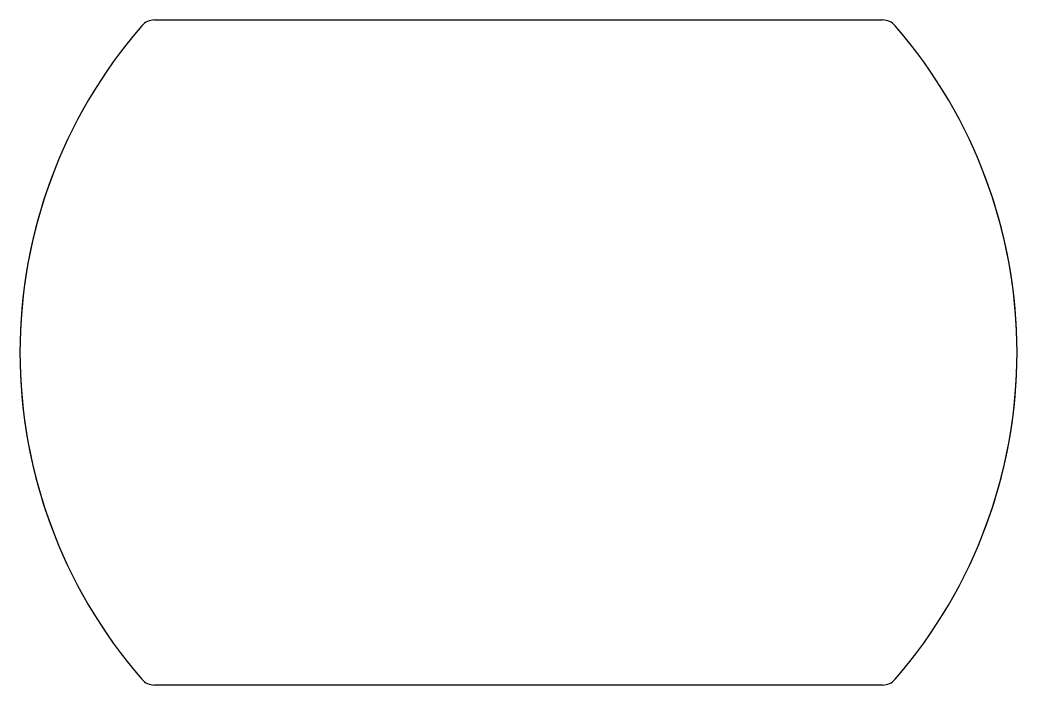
# Model space of a CAD drawing. Header units: millimetres. Extents: x -6 to 6, y -4 to 4.
import ezdxf

# ---------------------------------------------------------------- set-up
doc = ezdxf.new("R2010")
doc.units = ezdxf.units.MM
doc.layers.add('Block001', color=7, linetype='CONTINUOUS')

msp = doc.modelspace()

# ---------------------------------------------------------------- linework, layer by layer
at = {"layer": 'Block001'}
for p, q in [((-4.382, 4), (4.382, 4)), ((4.382, -4), (-4.382, -4))]:
    msp.add_line(p, q, dxfattribs=at)
for centre, radius, start, end in [((-4.382, 3.8), 0.2, 90, 139.0673), ((-4.382, 3.8), 0.2, 90, 139.0673), ((-4.382, 3.8), 0.2, 90, 139.0673), ((4.382, 3.8), 0.2, 40.9327, 90), ((0, 0), 6, 139.0673, -139.0673), ((0, 0), 6, 139.0673, -139.0673), ((0, 0), 6, -40.9327, 40.9327), ((0, 0), 6, -40.9327, 40.9327), ((0, 0), 6, 159.0021, -159.0021), ((0, 0), 6, -20.9979, 20.9979), ((-4.382, -3.8), 0.2, -139.0673, -90), ((4.382, -3.8), 0.2, -90, -40.9327), ((4.382, -3.8), 0.2, -90, -40.9327), ((4.382, -3.8), 0.2, -90, -40.9327)]:
    msp.add_arc(centre, radius, start, end, dxfattribs=at)

doc.saveas('drawing.dxf')
